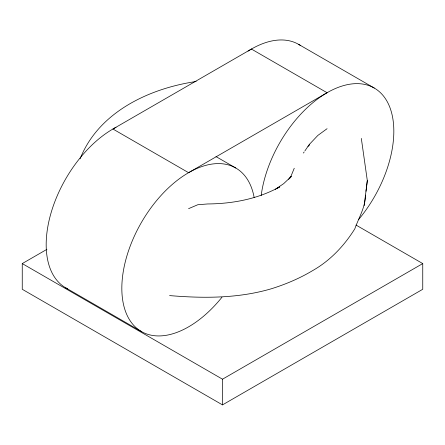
<?xml version="1.0" encoding="UTF-8"?>
<svg xmlns="http://www.w3.org/2000/svg" width="445" height="445" viewBox="0 0 445 445"><rect width="100%" height="100%" fill="white"/><g stroke="black" fill="none" stroke-linecap="round" stroke-linejoin="round"><path stroke-width="0.67" d="M169.578 295.586C203.615 298.445 238.37 298.473 271.411 288.749C285.829 284.249 299.763 278.32 312.735 270.554C330.218 260.614 344.174 245.824 354.782 228.88C358.787 217.75 365.395 207.264 365.478 195.105M366.001 191.272L367.314 180.626L361.329 138.428M364.177 205.629L367.314 180.626M80.111 158.826C98.512 112.14 149.114 88.422 196.178 81.491M294.245 168.243L291.091 175.97L288.677 179.357M303.423 153.052L304.18 151.94M304.942 150.827L309.275 144.486L317.864 135.419L327.075 128.7M290.079 177.994L291.341 176.404L283.671 183.657L275.244 189.364M307.979 146.383L309.386 145.226L309.275 144.486M356 225.048L422.75 263.585L422.75 289.278L222.5 404.889L22.25 289.278L22.25 263.585L46.903 249.35M276.946 188.491L279.772 186.856C257.839 199.032 232.557 203.771 207.665 203.955L197.791 204.739L188.58 208.661M22.25 263.585L222.5 379.196L422.75 263.585M298.623 44.378L374.273 88.054M215.964 156.573L235.778 168.015M65.732 287.843L141.382 331.519M222.5 379.196L222.5 404.889M67.512 288.799A94.401 54.501 -60 0 1 51.381 211.798A94.401 54.501 -60 0 1 116.028 127.309M221.955 297.249A94.401 54.501 -60 0 1 127.403 315.917A94.401 54.501 -60 0 1 168.894 187.484A94.401 54.501 -60 0 1 254.162 197.552M261.182 195.522A94.401 54.501 -60 0 1 365.818 84.672A94.401 54.501 -60 0 1 358.67 219.463M248.065 51.092A94.401 54.501 -60 0 1 300.342 45.446M251.425 49.056L112.93 129.017L188.58 172.688L327.075 92.732L251.425 49.056"/></g></svg>
